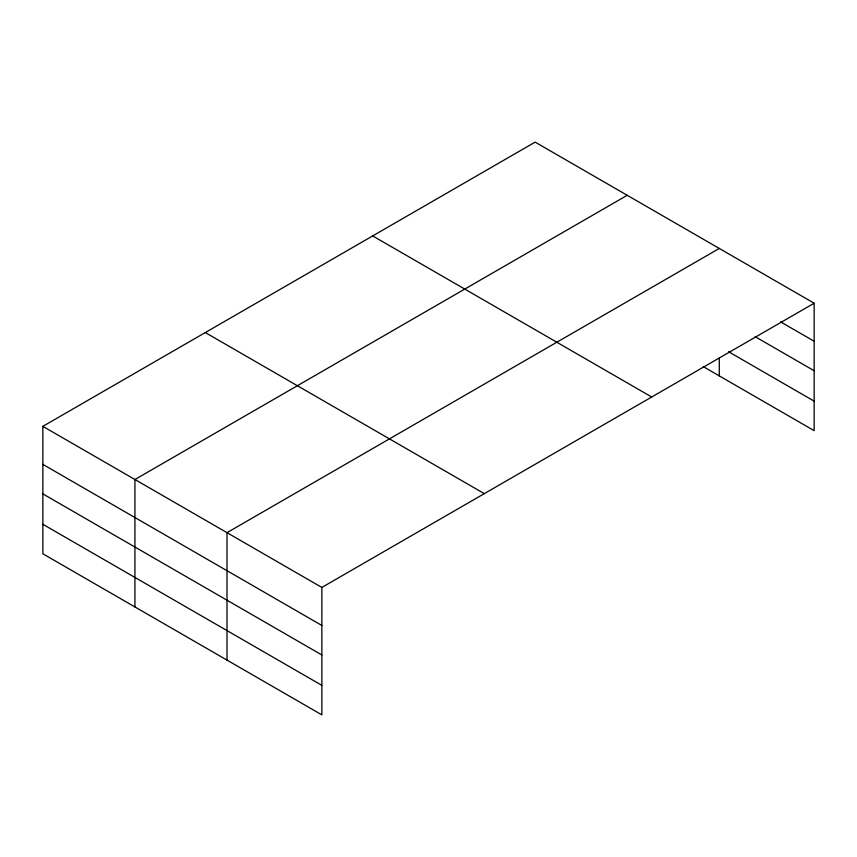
<?xml version="1.0" encoding="UTF-8"?>
<svg xmlns="http://www.w3.org/2000/svg" width="857" height="857" viewBox="0 0 857 857"><rect width="100%" height="100%" fill="white"/><g stroke="black" fill="none" stroke-linecap="round" stroke-linejoin="round"><path stroke-width="1.29" d="M42.85 426.347L321.857 587.431L321.857 714.867L42.85 553.783L42.85 426.347L535.143 142.133L814.15 303.217L814.15 430.653L703.168 366.582M627.217 195.289L134.924 479.513L134.924 606.949M719.291 248.444L226.998 532.668L226.998 660.104M321.857 587.431L814.15 303.217M780.598 321.868L814.15 341.236M755.146 336.683L814.15 370.738M728.546 351.713L814.15 401.14M372.688 235.921L651.695 397.005M205.305 332.559L484.312 493.643M42.85 464.376L321.857 625.46M42.85 493.878L321.857 654.962M42.85 524.28L321.857 685.364M719.291 357.915L719.291 375.88"/></g></svg>
